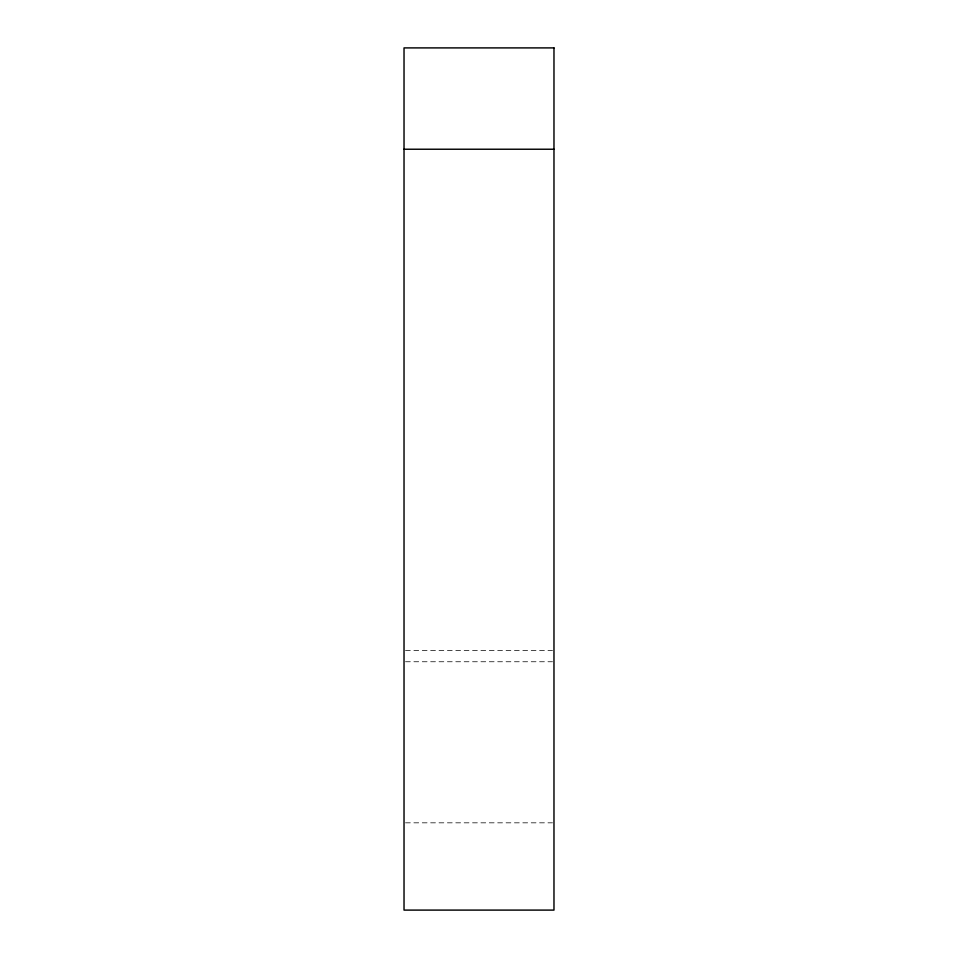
<?xml version="1.0" encoding="UTF-8"?>
<svg xmlns="http://www.w3.org/2000/svg" width="958" height="958" viewBox="0 0 958 958"><rect width="100%" height="100%" fill="white"/><g stroke="black" fill="none" stroke-linecap="round" stroke-linejoin="round"><path stroke-width="0.72" stroke-dasharray="4.79 3.59" d="M405.509 650.626L552.491 650.626M405.509 661.75L552.491 661.75M405.509 822.826L552.491 822.826"/><path stroke-width="1.44" d="M404.025 149.232L553.975 149.232M553.975 47.9L404.025 47.9L404.025 910.1L553.975 910.1L553.975 47.9"/></g></svg>
